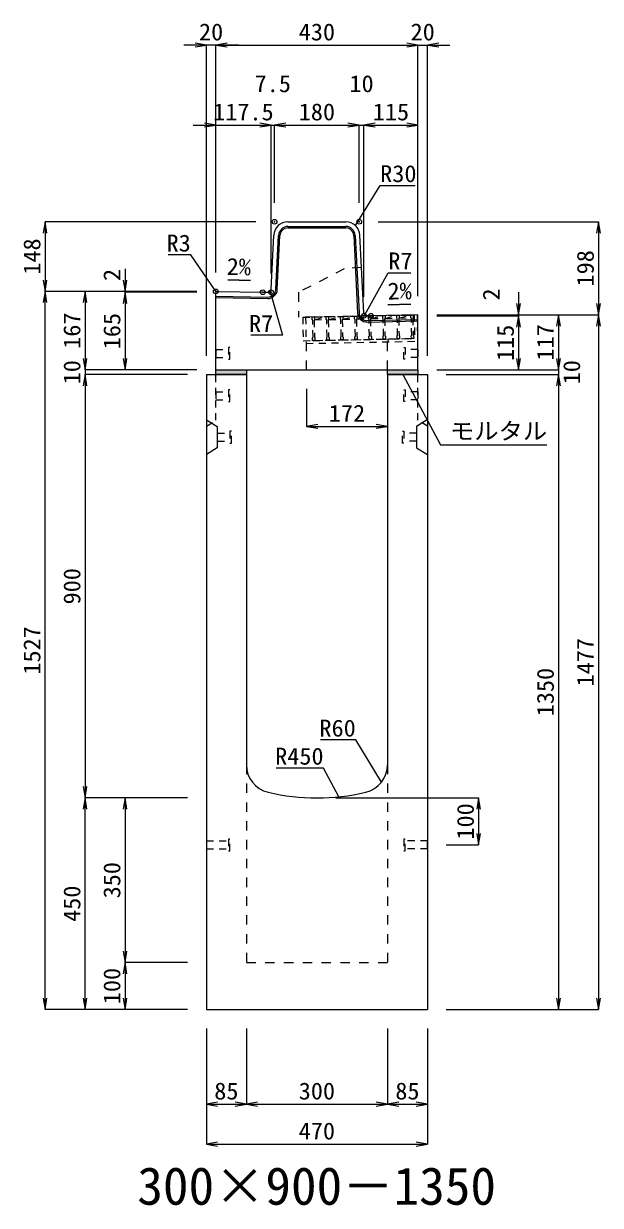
# Model space of a CAD drawing. Units: millimetres at full size. Extents: x -22536 to 51867, y -19720 to 38340.
# Drawn here: x 21276 to 22503, y 6334 to 8846 of the extents above; entities that cross this region are included whole.
import ezdxf
from ezdxf.enums import TextEntityAlignment as Align

# ---------------------------------------------------------------- set-up
doc = ezdxf.new("R2010")
doc.units = ezdxf.units.MM
doc.header["$LTSCALE"] = 20
doc.header["$PDMODE"] = 32
doc.header["$PDSIZE"] = 10
doc.linetypes.add('USER1', pattern=[2, 1, -1])
doc.linetypes.add('USER2', pattern=[1.35, 0.75, -0.6])
for name, color, linetype, lineweight in [('インサート', 3, 'USER2', 9), ('グレーチング', 7, 'USER2', 5), ('モルタル', 7, 'Continuous', 9), ('受枠', 3, 'USER2', 9), ('寸法線', 7, 'Continuous', 13), ('引出線', 4, 'Continuous', 13), ('本体', 2, 'Continuous', 13), ('目地', 132, 'Continuous', 5)]:
    doc.layers.add(name, color=color, linetype=linetype, lineweight=lineweight)
doc.layers.add('作業エリア', color=11, linetype='Continuous')
doc.layers.add('文字', color=7, linetype='Continuous')
doc.styles.add('ＭＳ 明朝', font='')
doc.styles.get('ＭＳ 明朝').set_extended_font_data('MS Mincho')

# ---------------------------------------------------------------- blocks, each defined once
blk = doc.blocks.new('open_arrow')
at = {"color": 0, "linetype": 'Continuous', "lineweight": -2}
blk.add_lwpolyline([(7.5, 1.25), (0, 0), (7.5, -1.25)], dxfattribs=at)

msp = doc.modelspace()

# ---------------------------------------------------------------- hatches: boundary and pattern name
at = {"layer": 'モルタル'}
for points in [[(21750, 8100), (21750, 8110), (21685, 8110), (21685, 8100)], [(22115, 8100), (22115, 8110), (22050, 8110), (22050, 8100)]]:
    msp.add_hatch(color=256, dxfattribs=at).paths.add_polyline_path(points)

# ---------------------------------------------------------------- linework, layer by layer
at = {"layer": 'インサート'}
for p, q in [((21685, 8153.5), (21712, 8153.5)), ((21685, 8153.5), (21685, 8136.5)), ((21715, 8157.5), (21712, 8157.5)), ((21712, 8157.5), (21712, 8132.5)), ((21715, 8132.5), (21715, 8157.5)), ((22085, 8157.5), (22088, 8157.5)), ((22085, 8132.5), (22085, 8157.5)), ((22088, 8157.5), (22088, 8132.5)), ((22115, 8153.5), (22088, 8153.5)), ((22115, 8153.5), (22115, 8136.5)), ((21685, 8136.5), (21712, 8136.5)), ((21712, 8132.5), (21715, 8132.5)), ((22088, 8132.5), (22085, 8132.5)), ((22115, 8136.5), (22088, 8136.5)), ((21715, 8067.5), (21712, 8067.5)), ((21712, 8067.5), (21712, 8042.5)), ((21715, 8042.5), (21715, 8067.5)), ((22085, 8067.5), (22088, 8067.5)), ((22085, 8042.5), (22085, 8067.5)), ((22088, 8067.5), (22088, 8042.5)), ((21685, 8063.5), (21712, 8063.5)), ((21685, 8063.5), (21685, 8046.5)), ((21685, 8046.5), (21712, 8046.5)), ((21712, 8042.5), (21715, 8042.5)), ((22088, 8042.5), (22085, 8042.5)), ((22115, 8063.5), (22088, 8063.5)), ((22115, 8046.5), (22088, 8046.5)), ((22115, 8063.5), (22115, 8046.5)), ((21688.2, 7975.5), (21715.2, 7975.5)), ((21688.2, 7975.5), (21688.2, 7958.5)), ((21718.2, 7979.5), (21715.2, 7979.5)), ((21715.2, 7979.5), (21715.2, 7954.5)), ((21718.2, 7954.5), (21718.2, 7979.5)), ((22081.8, 7979.5), (22084.8, 7979.5)), ((22081.8, 7954.5), (22081.8, 7979.5)), ((22084.8, 7979.5), (22084.8, 7954.5)), ((22111.8, 7975.5), (22084.8, 7975.5)), ((22111.8, 7975.5), (22111.8, 7958.5)), ((21688.2, 7958.5), (21715.2, 7958.5)), ((21715.2, 7954.5), (21718.2, 7954.5)), ((22084.8, 7954.5), (22081.8, 7954.5)), ((22111.8, 7958.5), (22084.8, 7958.5)), ((21715, 7112.5), (21712, 7112.5)), ((21712, 7112.5), (21712, 7087.5)), ((21715, 7087.5), (21715, 7112.5)), ((22088, 7112.5), (22085, 7112.5)), ((22085, 7112.5), (22085, 7087.5)), ((22088, 7087.5), (22088, 7112.5)), ((21665, 7108.5), (21712, 7108.5)), ((21665, 7108.5), (21665, 7091.5)), ((21665, 7091.5), (21712, 7091.5)), ((21712, 7087.5), (21715, 7087.5)), ((22085, 7087.5), (22088, 7087.5)), ((22135, 7108.5), (22088, 7108.5)), ((22135, 7091.5), (22088, 7091.5)), ((22135, 7091.5), (22135, 7108.5))]:
    msp.add_line(p, q, dxfattribs=at)
at = {"layer": 'グレーチング'}
for p, q in [((21889.92, 8222.5), (22104.88, 8226.8)), ((21895.04, 8216.6), (21919.92, 8223.1)), ((21895.04, 8216.6), (21920.04, 8217.1)), ((21925.04, 8217.2), (21949.91, 8223.7)), ((21925.04, 8217.2), (21950.03, 8217.7)), ((21955.03, 8217.8), (21979.91, 8224.3)), ((21955.03, 8217.8), (21980.03, 8218.3)), ((21985.03, 8218.4), (22009.9, 8224.9)), ((21985.03, 8218.4), (22010.02, 8218.9)), ((22015.02, 8219), (22039.89, 8225.5)), ((22015.02, 8219), (22040.01, 8219.5)), ((22045.01, 8219.6), (22069.89, 8226.1)), ((22045.01, 8219.6), (22070.01, 8220.1)), ((22075.01, 8220.2), (22099.88, 8226.7)), ((22075.01, 8220.2), (22100, 8220.7)), ((21890.92, 8172.51), (22105.88, 8176.81))]:
    msp.add_line(p, q, dxfattribs=at)
for points in [[(21889.92, 8222.5), (21894.92, 8222.6), (21895.04, 8216.6), (21894.06, 8215.58), (21894.78, 8179.59), (21895.8, 8178.61), (21895.92, 8172.61), (21890.92, 8172.51), (21890.8, 8178.51), (21891.78, 8179.53), (21891.06, 8215.52), (21890.04, 8216.5)], [(21919.92, 8223.1), (21924.92, 8223.2), (21925.04, 8217.2), (21924.06, 8216.18), (21924.78, 8180.19), (21925.8, 8179.21), (21925.92, 8173.21), (21920.92, 8173.11), (21920.8, 8179.11), (21921.78, 8180.13), (21921.06, 8216.12), (21920.04, 8217.1)], [(21949.91, 8223.7), (21954.91, 8223.8), (21955.03, 8217.8), (21954.05, 8216.78), (21954.77, 8180.79), (21955.79, 8179.81), (21955.91, 8173.81), (21950.91, 8173.71), (21950.79, 8179.71), (21951.77, 8180.73), (21951.05, 8216.72), (21950.03, 8217.7)], [(21979.91, 8224.3), (21984.91, 8224.4), (21985.03, 8218.4), (21984.05, 8217.38), (21984.77, 8181.39), (21985.79, 8180.41), (21985.91, 8174.41), (21980.91, 8174.31), (21980.79, 8180.31), (21981.77, 8181.33), (21981.05, 8217.32), (21980.03, 8218.3)], [(22009.9, 8224.9), (22014.9, 8225), (22015.02, 8219), (22014.04, 8217.98), (22014.76, 8181.99), (22015.78, 8181.01), (22015.9, 8175.01), (22010.9, 8174.91), (22010.78, 8180.91), (22011.76, 8181.93), (22011.04, 8217.92), (22010.02, 8218.9)], [(22039.89, 8225.5), (22044.89, 8225.6), (22045.01, 8219.6), (22044.03, 8218.58), (22044.75, 8182.59), (22045.77, 8181.61), (22045.89, 8175.61), (22040.89, 8175.51), (22040.77, 8181.51), (22041.75, 8182.53), (22041.03, 8218.52), (22040.01, 8219.5)], [(22069.89, 8226.1), (22074.89, 8226.2), (22075.01, 8220.2), (22074.03, 8219.18), (22074.75, 8183.19), (22075.77, 8182.21), (22075.89, 8176.21), (22070.89, 8176.11), (22070.77, 8182.11), (22071.75, 8183.13), (22071.03, 8219.12), (22070.01, 8220.1)], [(22099.88, 8226.7), (22104.88, 8226.8), (22105, 8220.8), (22104.02, 8219.78), (22104.74, 8183.79), (22105.76, 8182.81), (22105.88, 8176.81), (22100.88, 8176.71), (22100.76, 8182.71), (22101.74, 8183.73), (22101.02, 8219.72), (22100, 8220.7)]]:
    msp.add_lwpolyline(points, close=True, dxfattribs=at)
at = {"layer": 'モルタル'}
for points in [[(21685, 8110), (21750, 8110), (21750, 8100), (21685, 8100)], [(22050, 8110), (22115, 8110), (22115, 8100), (22050, 8100)]]:
    msp.add_lwpolyline(points, close=True, dxfattribs=at)
at = {"layer": '作業エリア'}
for p in [(21810, 8425), (21990, 8425), (21685, 8277), (21785, 8275), (21802.5, 8275), (22000, 8225), (22015, 8225)]:
    msp.add_point(p, dxfattribs=at)
at = {"layer": '受枠'}
for p, q in [((21869.93, 8222.1), (22112.88, 8226.96)), ((21869.93, 8222.1), (21870.93, 8172.11)), ((21875.93, 8222.22), (21877.05, 8166.23)), ((22106.88, 8226.84), (22107.88, 8176.85)), ((22112.88, 8226.96), (22114, 8170.97)), ((21870.93, 8172.11), (22107.88, 8176.85)), ((21877.05, 8166.23), (22114, 8170.97)), ((22050.89, 8175.71), (22051.01, 8169.71))]:
    msp.add_line(p, q, dxfattribs=at)
at = {"layer": '寸法線'}
for p, q in [((21733, 8800.58), (21617, 8800.58)), ((21665, 8140), (21665, 8800.58)), ((21685, 8800.58), (22115, 8800.58)), ((21685, 8317), (21685, 8800.58)), ((21685, 8317), (21685, 8800.58)), ((22067, 8800.58), (22183, 8800.58)), ((22115, 8267), (22115, 8800.58)), ((22115, 8267), (22115, 8800.58)), ((22135, 8140), (22135, 8800.58)), ((21637, 8630.58), (21802.5, 8630.58)), ((21685, 8317), (21685, 8630.58)), ((21754.5, 8630.58), (21858, 8630.58)), ((21802.5, 8315), (21802.5, 8630.58)), ((21802.5, 8315), (21802.5, 8630.58)), ((21810, 8465), (21810, 8630.58)), ((21810, 8630.58), (21990, 8630.58)), ((21810, 8465), (21810, 8630.58)), ((21942, 8630.58), (22048, 8630.58)), ((21990, 8465), (21990, 8630.58)), ((21990, 8465), (21990, 8630.58)), ((22000, 8265), (22000, 8630.58)), ((22000, 8630.58), (22115, 8630.58)), ((22000, 8265), (22000, 8630.58)), ((22115, 8267), (22115, 8630.58)), ((21322.06, 8425), (21322.06, 8277)), ((21770, 8425), (21322.06, 8425)), ((22030, 8425), (22498.78, 8425)), ((22498.78, 8425), (22498.78, 8227)), ((21492.06, 8325), (21492.06, 8227)), ((21645, 8277), (21322.06, 8277)), ((21322.06, 6750), (21322.06, 8277)), ((21645, 8277), (21322.06, 8277)), ((21407.06, 8277), (21407.06, 8110)), ((21645, 8277), (21407.06, 8277)), ((21645, 8277), (21492.06, 8277)), ((21645, 8275), (21492.06, 8275)), ((21492.06, 8275), (21492.06, 8110)), ((21645, 8275), (21492.06, 8275)), ((22328.78, 8275), (22328.78, 8177)), ((22155, 8227), (22328.78, 8227)), ((22155, 8227), (22413.78, 8227)), ((22155, 8227), (22498.78, 8227)), ((22155, 8227), (22498.78, 8227)), ((22155, 8225), (22328.78, 8225)), ((22155, 8225), (22328.78, 8225)), ((22328.78, 8225), (22328.78, 8110)), ((22413.78, 8227), (22413.78, 8110)), ((22498.78, 8227), (22498.78, 6750)), ((21407.06, 8158), (21407.06, 8052)), ((22413.78, 8158), (22413.78, 8052)), ((21645, 8110), (21407.06, 8110)), ((21645, 8110), (21407.06, 8110)), ((21625, 8100), (21407.06, 8100)), ((21407.06, 8100), (21407.06, 7200)), ((21625, 8100), (21407.06, 8100)), ((21645, 8110), (21492.06, 8110)), ((22155, 8110), (22328.78, 8110)), ((22155, 8110), (22413.78, 8110)), ((22155, 8110), (22413.78, 8110)), ((22175, 8100), (22413.78, 8100)), ((22175, 8100), (22413.78, 8100)), ((22413.78, 8100), (22413.78, 6750)), ((21878, 8070), (21878, 7989.77)), ((21878, 7989.77), (22050, 7989.77)), ((21625, 7200), (21407.06, 7200)), ((21407.06, 6750), (21407.06, 7200)), ((21625, 7200), (21407.06, 7200)), ((21492.06, 7200), (21492.06, 6850)), ((21625, 7200), (21492.06, 7200)), ((21940, 7200), (22243.78, 7200)), ((22243.78, 7200), (22243.78, 7100)), ((22175, 7100), (22243.78, 7100)), ((21625, 6850), (21492.06, 6850)), ((21492.06, 6850), (21492.06, 6750)), ((21625, 6850), (21492.06, 6850)), ((21625, 6750), (21322.06, 6750)), ((21625, 6750), (21407.06, 6750)), ((21625, 6750), (21492.06, 6750)), ((22175, 6750), (22413.78, 6750)), ((22175, 6750), (22498.78, 6750)), ((21665, 6710), (21665, 6548.84)), ((21665, 6710), (21665, 6463.84)), ((21750, 6710), (21750, 6548.84)), ((21750, 6710), (21750, 6548.84)), ((22050, 6710), (22050, 6548.84)), ((22050, 6710), (22050, 6548.84)), ((22135, 6710), (22135, 6548.84)), ((22135, 6710), (22135, 6463.84)), ((21665, 6548.84), (21750, 6548.84)), ((21750, 6548.84), (22050, 6548.84)), ((22050, 6548.84), (22135, 6548.84)), ((21665, 6463.84), (22135, 6463.84))]:
    msp.add_line(p, q, dxfattribs=at)
at = {"layer": '引出線'}
for points in [[(21982.14, 8416.74), (22034.6, 8502.07), (22109.27, 8502.07)], [(21685.9, 8276.08), (21631.83, 8354.5), (21584.11, 8354.5)], [(22001.83, 8226.93), (22051.86, 8316.53), (22099.79, 8316.53)], [(21759.18, 8300.18), (21710.44, 8301.15), (21759.18, 8300.18)], [(21800.67, 8276.93), (21827.18, 8183.56), (21759.25, 8183.56)], [(22050.86, 8248.59), (22099.57, 8249.56), (22050.83, 8248.59)], [(22082.5, 8100), (22163.13, 7950.97), (22389.05, 7950.97)], [(22037.07, 7233.32), (21982.66, 7323.21), (21907.98, 7323.21)], [(21946.44, 7202.4), (21914.22, 7263.55), (21813.21, 7263.55)]]:
    msp.add_lwpolyline(points, dxfattribs=at)
at = {"layer": '本体'}
for p, q in [((21838.54, 8425), (21961.46, 8425)), ((21802.83, 8281.65), (21808.57, 8396.5)), ((21999.67, 8231.65), (21991.43, 8396.5)), ((21685, 8110), (21685, 8273.94)), ((21688.06, 8276.94), (21785, 8275)), ((21785, 8275), (21795.84, 8275)), ((22015, 8225), (22006.66, 8225)), ((22115, 8227), (22015, 8225)), ((22115, 8110), (22115, 8227)), ((21665, 8100), (21665, 6750)), ((21665, 8100), (21750, 8100)), ((21685, 8110), (22115, 8110)), ((21750, 8100), (21750, 7270.53)), ((22050, 8100), (22135, 8100)), ((22050, 8100), (22050, 7270.53)), ((22135, 8100), (22135, 6750)), ((21665, 6750), (22135, 6750))]:
    msp.add_line(p, q, dxfattribs=at)
at = {"layer": '本体', "linetype": 'USER1'}
for p, q in [((21958, 8325), (21861, 8275)), ((21994.85, 8328), (21958, 8325)), ((21861, 8275), (21861, 8221.92)), ((22015, 8225), (21861, 8221.92)), ((21878, 8110), (21878, 8172.25)), ((22050, 8110), (22050, 8175.69))]:
    msp.add_line(p, q, dxfattribs=at)
at = {"layer": '本体', "linetype": 'USER2', "lineweight": 9}
for p, q in [((21685, 8003), (21685, 8100)), ((22115, 8003), (22115, 8100)), ((21665, 7990.5), (21685, 8003)), ((22135, 7990.5), (22115, 8003))]:
    msp.add_line(p, q, dxfattribs=at)
at = {"layer": '本体', "lineweight": 9}
for p, q in [((21665, 8004), (21688.2, 7989.5)), ((22134.58, 8003.74), (22111.8, 7989.5)), ((21688.2, 7989.5), (21688.2, 7944.5)), ((22111.8, 7989.5), (22111.8, 7944.5)), ((21688.2, 7944.5), (21665, 7930)), ((22111.8, 7944.5), (22135, 7930))]:
    msp.add_line(p, q, dxfattribs=at)
at = {"layer": '本体', "linetype": 'USER1', "lineweight": 15}
for p, q in [((21750, 7270.53), (21750, 6850)), ((22050, 7270.53), (22050, 6850)), ((21750, 6850), (22050, 6850))]:
    msp.add_line(p, q, dxfattribs=at)
at = {"layer": '本体'}
for centre, radius, start, end in [((21838.54, 8395), 30, 90, 177.13759), ((21961.46, 8395), 30, 2.86241, 90), ((21688, 8273.94), 3, 88.85424, 180), ((21795.84, 8282), 7, 270, 357.13759), ((22006.66, 8232), 7, 182.86241, 270), ((21810, 7270.53), 60, 180, 256.65764), ((21990, 7270.53), 60, 283.34236, 0), ((21900, 7650), 450, 256.65764, 283.34236)]:
    msp.add_arc(centre, radius, start, end, dxfattribs=at)
at = {"layer": '目地'}
for p, q in [((21812.81, 8280.94), (21818.56, 8396)), ((21815.81, 8280.79), (21821.56, 8395.85)), ((21838.54, 8415), (21961.46, 8415)), ((21838.54, 8412), (21961.46, 8412)), ((21978.44, 8395.85), (21986.69, 8230.84)), ((21981.44, 8396), (21989.69, 8230.99)), ((21685, 8267), (21795.49, 8264.79)), ((21685, 8264), (21795.43, 8261.79)), ((22007.01, 8214.84), (22115, 8217)), ((22007.07, 8211.84), (22115, 8214))]:
    msp.add_line(p, q, dxfattribs=at)
for centre, radius, start, end in [((21838.54, 8395), 20, 90, 177.13759), ((21838.54, 8395), 17, 90, 177.13759), ((21961.46, 8395), 20, 2.86241, 90), ((21961.46, 8395), 17, 2.86241, 90), ((21795.83, 8281.78), 20, 268.85424, 357.13759), ((21795.83, 8281.78), 17, 268.85424, 357.13759), ((22006.67, 8231.83), 20, 182.86241, 271.14576), ((22006.67, 8231.83), 17, 182.86241, 271.14576)]:
    msp.add_arc(centre, radius, start, end, dxfattribs=at)

# ---------------------------------------------------------------- block references
at = {"layer": '寸法線', "xscale": 3.2, "yscale": 3.2}
for p, rotation in [((21665, 8800.58), 180), ((22115, 8800.58), 180), ((22115, 8800.58), 180), ((21685, 8630.58), 180), ((21802.5, 8630.58), 180), ((21802.5, 8630.58), 180), ((21990, 8630.58), 180), ((21990, 8630.58), 180), ((22115, 8630.58), 180), ((21322.06, 8425), 270), ((22498.78, 8425), 270), ((21322.06, 8277), 90), ((21492.06, 8277), 90), ((21322.06, 8277), 270), ((21407.06, 8277), 270), ((21492.06, 8275), 270), ((21492.06, 8275), 270), ((22328.78, 8227), 90), ((22498.78, 8227), 90), ((22328.78, 8225), 270), ((22328.78, 8225), 270), ((22413.78, 8227), 270), ((22498.78, 8227), 270), ((21407.06, 8110), 90), ((21407.06, 8110), 90), ((21492.06, 8110), 90), ((22328.78, 8110), 90), ((22413.78, 8110), 90), ((22413.78, 8110), 90), ((21407.06, 8100), 270), ((21407.06, 8100), 270), ((22413.78, 8100), 270), ((22413.78, 8100), 270), ((22050, 7989.77), 180), ((21407.06, 7200), 90), ((21407.06, 7200), 270), ((21492.06, 7200), 270), ((22243.78, 7200), 270), ((22243.78, 7100), 90), ((21492.06, 6850), 90), ((21492.06, 6850), 270), ((21322.06, 6750), 90), ((21407.06, 6750), 90), ((21492.06, 6750), 90), ((22413.78, 6750), 90), ((22498.78, 6750), 90), ((21750, 6548.84), 180), ((22050, 6548.84), 180), ((22135, 6548.84), 180), ((22135, 6463.84), 180)]:
    msp.add_blockref('open_arrow', p, dxfattribs=dict(at, rotation=rotation))
for p in [(21685, 8800.58), (21685, 8800.58), (22135, 8800.58), (21810, 8630.58), (21810, 8630.58), (22000, 8630.58), (22000, 8630.58), (21878, 7989.77), (21665, 6548.84), (21750, 6548.84), (22050, 6548.84), (21665, 6463.84)]:
    msp.add_blockref('open_arrow', p, dxfattribs=at)
at = {"layer": '引出線', "xscale": 0.0533, "yscale": 0.0533}
for p, rotation in [((21982.14, 8416.74), 58.4), ((21759.18, 8300.18), 178.9), ((21685.9, 8276.08), 124.6), ((21800.67, 8276.93), 285.9), ((22050.86, 8248.59), 1.1), ((22001.83, 8226.93), 60.8), ((22082.5, 8100), 298.4), ((22037.07, 7233.32), 121.2), ((21946.44, 7202.4), 117.8)]:
    msp.add_blockref('open_arrow', p, dxfattribs=dict(at, rotation=rotation))

# ---------------------------------------------------------------- texts
at = {"layer": '寸法線', "style": 'ＭＳ 明朝', "width": 1.05}
for s, p in [('20', (21675, 8828.58)), ('430', (21900, 8828.58)), ('20', (22125, 8828.58)), ('7.5', (21806.25, 8718.58)), ('10', (21995, 8718.58)), ('117.5', (21743.75, 8658.58)), ('180', (21900, 8658.58)), ('115', (22057.5, 8658.58)), ('172', (21964, 8017.77)), ('85', (21707.5, 6576.84)), ('300', (21900, 6576.84)), ('85', (22092.5, 6576.84)), ('470', (21900, 6491.84))]:
    msp.add_text(s, height=36.03, dxfattribs=at).set_placement(p, align=Align.MIDDLE_CENTER)
for s, p in [('148', (21294.06, 8351)), ('198', (22470.78, 8326)), ('2', (21464.06, 8311.82)), ('2', (22270.78, 8270.34)), ('167', (21379.06, 8193.5)), ('165', (21464.06, 8192.5)), ('115', (22300.78, 8167.5)), ('117', (22385.78, 8168.5)), ('10', (21379.06, 8105)), ('10', (22441.78, 8105)), ('900', (21379.06, 7650)), ('1527', (21294.06, 7513.5)), ('1477', (22470.78, 7488.5)), ('1350', (22385.78, 7425)), ('100', (22215.78, 7150)), ('350', (21464.06, 7025)), ('450', (21379.06, 6975)), ('100', (21464.06, 6800))]:
    msp.add_text(s, height=36.03, rotation=90, dxfattribs=at).set_placement(p, align=Align.MIDDLE_CENTER)
at = {"layer": '引出線', "style": 'ＭＳ 明朝', "width": 1.05}
for s, p in [('R30', (22034.6, 8545.27)), ('R7', (22051.86, 8359.73)), ('モルタル', (22183.13, 7998.08))]:
    msp.add_text(s, height=36.03, dxfattribs=at).set_placement(p, align=Align.TOP_LEFT)
for s, p in [('R3', (21631.83, 8397.7)), ('R7', (21807.18, 8226.76)), ('R60', (21982.66, 7366.41)), ('R450', (21914.22, 7306.75))]:
    msp.add_text(s, height=36.03, dxfattribs=at).set_placement(p, align=Align.TOP_RIGHT)
msp.add_text('2%', height=36.03, rotation=358.854, dxfattribs=at).set_placement((21760.12, 8347.07), align=Align.TOP_RIGHT)
msp.add_text('2%', height=36.03, rotation=1.146, dxfattribs=at).set_placement((22049.89, 8295.48), align=Align.TOP_LEFT)
at = {"layer": '文字', "style": 'ＭＳ 明朝'}
msp.add_text('300×900－1350', height=80.06, dxfattribs=at).set_placement((21899.52, 6375.03), align=Align.MIDDLE_CENTER)

doc.saveas('drawing.dxf')
